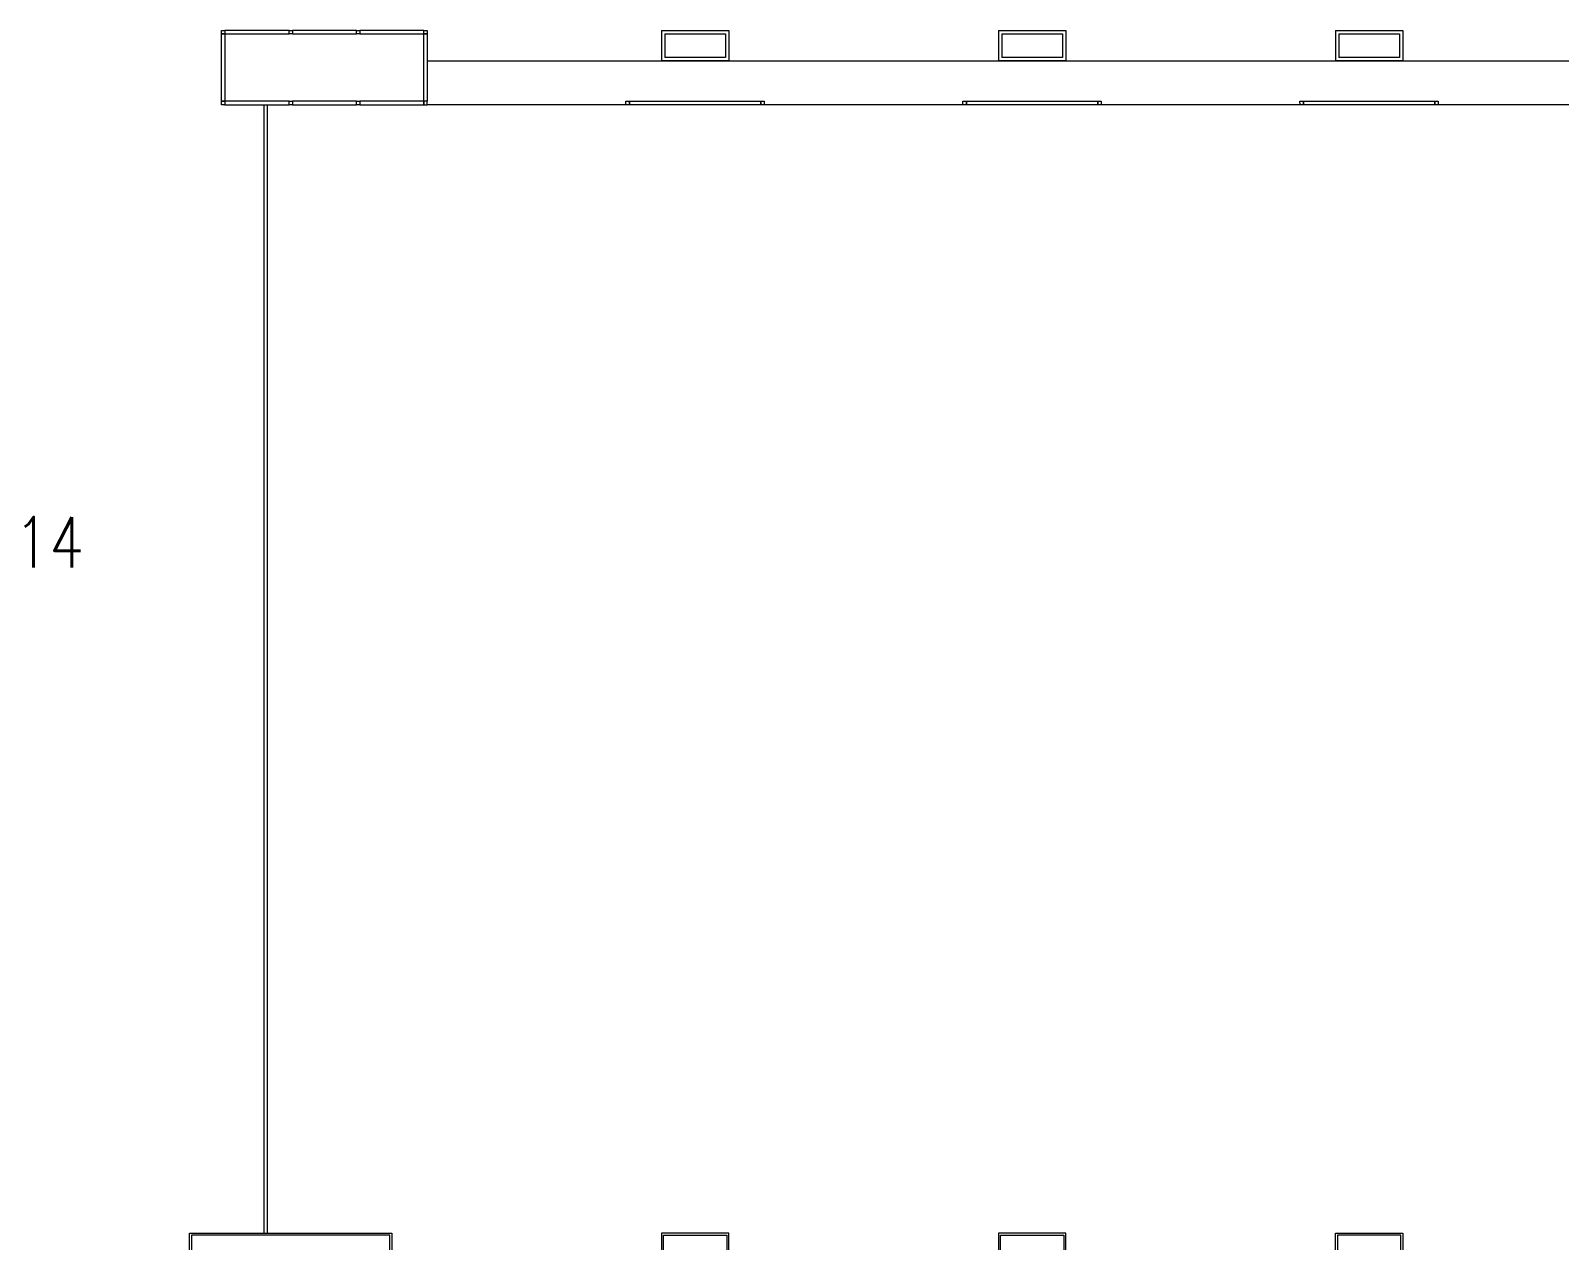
# Model space of a CAD drawing. Header units: inches. Extents: x 342932 to 557958, y 80625 to 242727.
# Drawn here: x 418023 to 440706, y 174520 to 192477 of the extents above; entities that cross this region are included whole.
import ezdxf
from ezdxf.enums import TextEntityAlignment as Align

# ---------------------------------------------------------------- set-up
doc = ezdxf.new("R2010")
doc.units = ezdxf.units.IN
doc.header["$MEASUREMENT"] = 0
for name, color, linetype, lineweight in [('First Floor$0$A-G250-G-Walls-Art-Structure', 7, 'Continuous', 15), ('First Floor$0$A-G312-M-Wall-Cladding-Panel', 7, 'Continuous', 9), ('First Floor$0$A-G321-M-Window', 251, 'Continuous', 9), ('First Floor$0$Z-Z001-S-Room-Name-Identification-250', 7, 'Continuous', 15)]:
    doc.layers.add(name, color=color, linetype=linetype, lineweight=lineweight)
doc.styles.add('First Floor$0$Tag-RomanS', font='romans.shx', dxfattribs={"width": 0.8})

# ---------------------------------------------------------------- blocks, each defined once
blk = doc.blocks.new('First Floor$0$tag-roomname')
at = {"lineweight": 18, "ltscale": 0.01, "style": 'First Floor$0$Tag-RomanS', "width": 0.8}
blk.add_attdef('ROOM_NO_2', text='', height=3, dxfattribs=at).set_placement((0, 1.612), align=Align.MIDDLE_CENTER)
at = {"linetype": 'ByBlock', "lineweight": 15, "ltscale": 0.01, "style": 'First Floor$0$Tag-RomanS', "width": 0.8, "flags": 1}
for tag, p in [('ROOM_NAME_1', (0, -2.288)), ('ROOM_NAME_2', (0, -5.744))]:
    blk.add_attdef(tag, text='', height=2.5, dxfattribs=at).set_placement(p, align=Align.MIDDLE_CENTER)

msp = doc.modelspace()

# ---------------------------------------------------------------- linework, layer by layer
at = {"layer": 'First Floor$0$A-G250-G-Walls-Art-Structure'}
for p, q in [((427382.1, 192476.5, 0), (428382.1, 192476.5, 0)), ((427382.1, 192476.5, 0), (427382.1, 192026.5, 0)), ((427432.1, 192426.5, 0), (428332.1, 192426.5, 0)), ((427432.1, 192426.5, 0), (427432.1, 192076.5, 0)), ((428332.1, 192426.5, 0), (428332.1, 192076.5, 0)), ((428382.1, 192476.5, 0), (428382.1, 192026.5, 0)), ((432382.1, 192476.5, 0), (433382.1, 192476.5, 0)), ((432382.1, 192476.5, 0), (432382.1, 192026.5, 0)), ((432432.1, 192426.5, 0), (433332.1, 192426.5, 0)), ((432432.1, 192426.5, 0), (432432.1, 192076.5, 0)), ((433332.1, 192426.5, 0), (433332.1, 192076.5, 0)), ((433382.1, 192476.5, 0), (433382.1, 192026.5, 0)), ((437382.1, 192476.5, 0), (438382.1, 192476.5, 0)), ((437382.1, 192476.5, 0), (437382.1, 192026.5, 0)), ((437432.1, 192426.5, 0), (438332.1, 192426.5, 0)), ((437432.1, 192426.5, 0), (437432.1, 192076.5, 0)), ((438332.1, 192426.5, 0), (438332.1, 192076.5, 0)), ((438382.1, 192476.5, 0), (438382.1, 192026.5, 0)), ((423907, 192026.5, 0), (456857.1, 192026.5, 0)), ((428382.1, 192026.5, 0), (427382.1, 192026.5, 0)), ((428332.1, 192076.5, 0), (427432.1, 192076.5, 0)), ((433382.1, 192026.5, 0), (432382.1, 192026.5, 0)), ((433332.1, 192076.5, 0), (432432.1, 192076.5, 0)), ((438382.1, 192026.5, 0), (437382.1, 192026.5, 0)), ((438332.1, 192076.5, 0), (437432.1, 192076.5, 0)), ((426857.1, 191376.5), (423907, 191376.5)), ((431857.1, 191376.5), (428907, 191376.5)), ((436857.1, 191376.5), (433907, 191376.5)), ((441857.1, 191376.5), (438907, 191376.5))]:
    msp.add_line(p, q, dxfattribs=at)
at = {"layer": 'First Floor$0$A-G250-G-Walls-Art-Structure', "elevation": 0}
for points in [[(420857.6, 192476.5), (420907.6, 192476.5), (420907.6, 192426.5), (420857.6, 192426.5)], [(420857.6, 192426.5), (420907.6, 192426.5), (420907.6, 191426.5), (420857.6, 191426.5)], [(421857.6, 192476.4), (420907.6, 192476.4), (420907.6, 192426.5), (421857.6, 192426.5)], [(422857.1, 192476.4), (421907.6, 192476.4), (421907.6, 192426.5), (422857.1, 192426.5)], [(422857.1, 192476.5), (422907.1, 192476.5), (422907.1, 192426.5), (422857.1, 192426.5)], [(423857, 192476.4), (422907.1, 192476.4), (422907.1, 192426.5), (423857, 192426.5)], [(423857, 192476.5), (423907, 192476.5), (423907, 192426.5), (423857, 192426.5)], [(423857, 192426.4), (423907, 192426.4), (423907, 191426.4), (423857, 191426.4)], [(420857.6, 191426.5), (420907.6, 191426.5), (420907.6, 191376.5), (420857.6, 191376.5)], [(421857.6, 191426.4), (420907.6, 191426.4), (420907.6, 191376.5), (421857.6, 191376.5)], [(421857.6, 191426.5), (421907.6, 191426.5), (421907.6, 191376.5), (421857.6, 191376.5)], [(422857.1, 191426.4), (421907.6, 191426.4), (421907.6, 191376.5), (422857.1, 191376.5)], [(423857, 191426.4), (422907.1, 191426.4), (422907.1, 191376.5), (423857, 191376.5)], [(423857, 191376.3), (423907, 191376.3), (423907, 191426.3), (423857, 191426.3)], [(426856.9, 191426.5), (426906.9, 191426.5), (426907.1, 191376.4), (426857.1, 191376.4)], [(428856.9, 191426.5), (428906.9, 191426.5), (428907.1, 191376.4), (428857.1, 191376.4)], [(431856.9, 191426.5), (431906.9, 191426.5), (431907.1, 191376.4), (431857.1, 191376.4)], [(433856.9, 191426.6), (433906.9, 191426.6), (433907.1, 191376.4), (433857.1, 191376.4)], [(436856.9, 191426.5), (436906.9, 191426.5), (436907.1, 191376.4), (436857.1, 191376.4)], [(438856.9, 191426.6), (438906.9, 191426.6), (438907.1, 191376.5), (438857.1, 191376.5)]]:
    msp.add_lwpolyline(points, close=True, dxfattribs=at)
at = {"layer": 'First Floor$0$A-G250-G-Walls-Art-Structure'}
for points in [[(421857.6, 192476.5), (421907.6, 192476.5), (421907.6, 192426.5), (421857.6, 192426.5)], [(422857.1, 191426.5), (422907.1, 191426.5), (422907.1, 191376.5), (422857.1, 191376.5)]]:
    msp.add_lwpolyline(points, close=True, dxfattribs=at)
at = {"layer": 'First Floor$0$A-G250-G-Walls-Art-Structure', "elevation": 0}
for points in [[(428857.1, 191426.5), (428857.1, 191426.5), (428857.1, 191376.5), (426907.1, 191376.4), (426907.1, 191426.4), (428857.1, 191426.5)], [(433857.1, 191426.5), (433857.1, 191426.5), (433857.1, 191376.5), (431907.1, 191376.4), (431907.1, 191426.4), (433857.1, 191426.5)], [(438857.1, 191426.5), (438857.1, 191426.5), (438857.1, 191376.5), (436907.1, 191376.4), (436907.1, 191426.4), (438857.1, 191426.5)]]:
    msp.add_lwpolyline(points, dxfattribs=at)
at = {"layer": 'First Floor$0$A-G312-M-Wall-Cladding-Panel'}
for points in [[(423352.1, 173551.5), (423352.1, 174596.5), (420412.1, 174596.5), (420412.1, 173256.5), (423352.1, 173256.5), (423352.1, 173401.5), (423382.1, 173401.5), (423382.1, 173226.5), (420382.1, 173226.5), (420382.1, 174626.5), (423382.1, 174626.5), (423382.1, 173551.5), (423352.1, 173551.5)], [(428352.1, 173551.5), (428382.1, 173551.5), (428382.1, 174626.5), (427382.1, 174626.5), (427382.1, 173551.5), (427412.1, 173551.5), (427412.1, 174596.5), (428352.1, 174596.5), (428352.1, 173551.5)], [(433382.1, 173551.5), (433382.1, 174626.5), (432382.1, 174626.5), (432382.1, 173551.5), (432412.1, 173551.5), (432412.1, 174596.5), (433352.1, 174596.5), (433352.1, 173551.5), (433382.1, 173551.5)], [(438352.1, 173551.5), (438352.1, 174596.5), (437412.1, 174596.5), (437412.1, 173551.5), (437382.1, 173551.5), (437382.1, 174626.5), (438382.1, 174626.5), (438382.1, 173551.5), (438352.1, 173551.5)]]:
    msp.add_lwpolyline(points, dxfattribs=at)
at = {"layer": 'First Floor$0$A-G321-M-Window'}
for p, q in [((421482.1, 191376.4, 0), (421482.2, 174626.5, 0)), ((421532.1, 191376.4, 0), (421532.2, 174626.5, 0))]:
    msp.add_line(p, q, dxfattribs=at)

# ---------------------------------------------------------------- block references
at = {"layer": 'First Floor$0$Z-Z001-S-Room-Name-Identification-250'}
ref = msp.add_blockref('First Floor$0$tag-roomname', (417784.6, 184478.3), dxfattribs=dict(at, xscale=250, yscale=250, zscale=250))
ref.add_attrib('ROOM_NO_2', '2214', dxfattribs={"layer": '0', "lineweight": 18, "ltscale": 0.01, "height": 750, "style": 'First Floor$0$Tag-RomanS', "width": 0.8}).set_placement((417784.6, 184881.2), align=Align.MIDDLE_CENTER)

doc.saveas('drawing.dxf')
